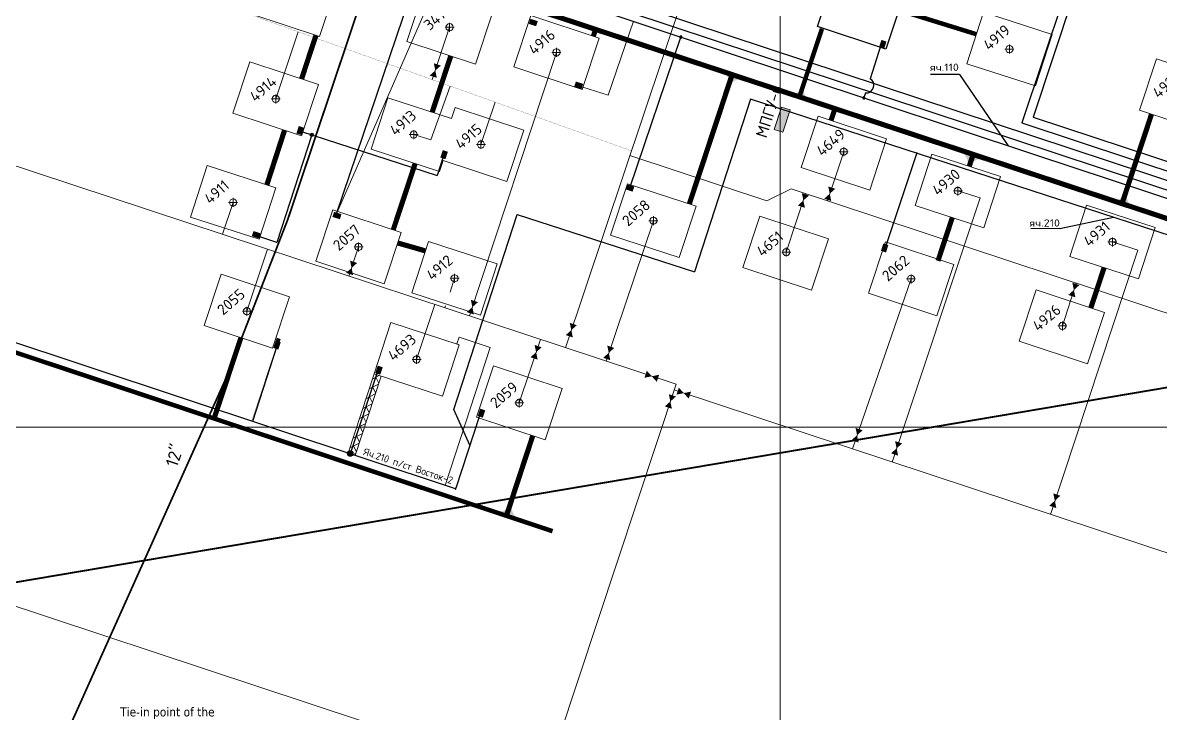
# Model space of a CAD drawing. Header units: millimetres. Extents: x 519 to 9564855, y -810 to 5021775.
# Drawn here: x 9540161 to 9541423, y 4995682 to 4996449 of the extents above; entities that cross this region are included whole.
import ezdxf

# ---------------------------------------------------------------- set-up
doc = ezdxf.new("R2010")
doc.units = ezdxf.units.MM
doc.header["$LTSCALE"] = 2
doc.header["$MEASUREMENT"] = 0
doc.header["$PDMODE"] = 2
doc.header["$PDSIZE"] = 5
doc.linetypes.add('DASHED2', pattern=[9.525, 6.35, -3.175])
doc.linetypes.add('Punctir', pattern=[0.32, 0.16, -0.16])
for name, color, linetype in [('Existing roads', 41, 'Continuous'), ('Future Roads', 44, 'Continuous'), ('GRID_PULKOVO', 7, 'Continuous'), ('Injection lines', 164, 'Continuous'), ('New disposal wells', 191, 'Continuous'), ('OilColl&Flowlines', 3, 'Continuous'), ('Stage 10 wells', 7, 'Continuous'), ('stage 7.frame', 7, 'Continuous'), ('Stage 9.Frame&Text', 7, 'Continuous'), ('Stage8 wlls text', 7, 'Continuous'), ('МГ-земельный участок', 7, 'Continuous'), ('Скважины  2018 года', 7, 'Continuous'), ('Скважины 2017г', 221, 'Continuous'), ('Скважины 2019г.', 241, 'Continuous'), ('Скважины на 2020 год', 140, 'Continuous')]:
    doc.layers.add(name, color=color, linetype=linetype)
for name, color, linetype, lineweight in [('Stage 11.Object 2.Frame&Text', 26, 'Continuous', 53), ('Электро', 1, 'Continuous', 30), ('Электроснаб', 1, 'Continuous', 18), ('Электроснабжене', 1, 'Continuous', 18)]:
    doc.layers.add(name, color=color, linetype=linetype, lineweight=lineweight)
doc.styles.add('Elect', font='isocpeur.ttf')
doc.styles.get("Standard").update_dxf_attribs({"font": 'isocpeur.ttf', "width": 0.5})
pattern_1 = [(27, (-1076719.8145, 3185858.64), (3.552066247, 10.9321358105), [24.384, -8.128]), (117, (-1076712.5724, 3185862.33), (3.552066247, 10.9321358105), [24.384, -8.128])]

# ---------------------------------------------------------------- blocks, each defined once
blk = doc.blocks.new('92051501$0$WELLPAD')
at = {"flags": 128}
blk.add_lwpolyline([(40, -30), (-40, -30), (-40, 30), (40, 30)], close=True, dxfattribs=at)

msp = doc.modelspace()

# ---------------------------------------------------------------- hatches: boundary and pattern name
at = {"linetype": 'ByBlock', "lineweight": 0, "ltscale": 80}
msp.add_hatch(color=1, dxfattribs=at).paths.add_polyline_path([(9541003.1542, 4996355.27756), (9540994.89132, 4996330.30525), (9541004.22994, 4996327.27095), (9541012.35815, 4996352.28702)])
at = {"layer": 'Existing roads', "lineweight": 0}
h = msp.add_hatch(color=256, dxfattribs=at)
h.paths.add_polyline_path([(9540794.26723, 4996436.57352), (9540792.67999, 4996437.17029, 0.1551187413), (9540788.14733, 4996446.7073), (9540796.70293, 4996443.95416)])
h.paths.add_polyline_path([(9540795.79293, 4996435.9999), (9540794.26723, 4996436.57352), (9540796.70293, 4996443.95416), (9540805.49887, 4996441.12368, 0.1615507837)])
h = msp.add_hatch(color=256, dxfattribs=at)
h.paths.add_polyline_path([(9540946.42578, 4996382.48402), (9540944.83854, 4996383.08078, 0.1551187413), (9540940.30589, 4996392.61779), (9540948.86149, 4996389.86465)])
h.paths.add_polyline_path([(9540947.95148, 4996381.91039), (9540946.42578, 4996382.48402), (9540948.86149, 4996389.86465), (9540957.65742, 4996387.03417, 0.1615507837)])
h = msp.add_hatch(color=256, dxfattribs=at)
h.paths.add_polyline_path([(9541026.05148, 4996373.72782), (9541027.63872, 4996373.13106, 0.1551187413), (9541032.17138, 4996363.59405), (9541023.61578, 4996366.34719)])
h.paths.add_polyline_path([(9541024.52578, 4996374.30145), (9541026.05148, 4996373.72782), (9541023.61578, 4996366.34719), (9541014.81985, 4996369.17767, 0.1615507837)])
at = {"layer": 'Future Roads', "linetype": 'ByBlock', "lineweight": 0, "ltscale": 25}
h = msp.add_hatch(color=256, dxfattribs=at)
h.paths.add_polyline_path([(9541211.3653, 4996292.99078), (9541209.77806, 4996293.58754, 0.1551187413), (9541205.24541, 4996303.12455), (9541213.801, 4996300.37141)])
h.paths.add_polyline_path([(9541212.891, 4996292.41715), (9541211.3653, 4996292.99078), (9541213.801, 4996300.37141), (9541222.59694, 4996297.54093, 0.1615507837)])
h = msp.add_hatch(color=256, dxfattribs=at)
h.paths.add_polyline_path([(9541384.44749, 4996256.30728), (9541386.03473, 4996255.71052, 0.1551187413), (9541390.56738, 4996246.17351), (9541382.01179, 4996248.92665)])
h.paths.add_polyline_path([(9541382.92179, 4996256.88091), (9541384.44749, 4996256.30728), (9541382.01179, 4996248.92665), (9541373.21585, 4996251.75713, 0.1615507837)])
h = msp.add_hatch(color=256, dxfattribs=at)
h.paths.add_polyline_path([(9540701.76462, 4995910.77782), (9540703.35186, 4995910.18106, 0.1551187413), (9540707.88451, 4995900.64405), (9540699.32891, 4995903.39719)])
h.paths.add_polyline_path([(9540700.23891, 4995911.35145), (9540701.76462, 4995910.77782), (9540699.32891, 4995903.39719), (9540690.53298, 4995906.22767, 0.1615507837)])
at = {"layer": 'Скважины 2017г', "linetype": 'ByBlock', "lineweight": 0, "ltscale": 40}
h = msp.add_hatch(color=1, dxfattribs=at)
h.dxf.hatch_style = 1
h.set_gradient(color1=(255, 0, 0), color2=(255, 0, 0), tint=1)
h.paths.add_polyline_path([(9540444.7742, 4996090.39858), (9540447.13325, 4996097.82563), (9540442.81937, 4996099.19585), (9540440.46032, 4996091.76879)])
at = {"layer": 'Электро', "ltscale": 7.5}
for points in [[(9540724.18594, 4996453.28594), (9540722.39018, 4996447.65382), (9540730.60103, 4996445.03585), (9540732.39679, 4996450.66797)], [(9541111.10029, 4996421.70353), (9541116.72266, 4996419.87748), (9541119.3848, 4996428.07412), (9541113.76242, 4996429.90017)], [(9540831.28845, 4996269.62664), (9540829.49269, 4996263.99452), (9540837.70354, 4996261.37655), (9540839.49931, 4996267.00867)], [(9540506.35657, 4996239.03147), (9540504.56081, 4996233.39935), (9540512.77166, 4996230.78137), (9540514.56743, 4996236.41349)], [(9540416.88519, 4996217.66732), (9540415.08942, 4996212.0352), (9540423.30028, 4996209.41723), (9540425.09604, 4996215.04935)]]:
    msp.add_hatch(color=256, dxfattribs=at).paths.add_polyline_path(points)
at = {"layer": 'Электро'}
for points in [[(9540464.58444, 4996326.1138), (9540470.19668, 4996324.25682), (9540472.90391, 4996332.43868), (9540467.29167, 4996334.29566)], [(9540624.30572, 4996299.33142), (9540629.91795, 4996297.47444), (9540632.62518, 4996305.65629), (9540627.01294, 4996307.51328)], [(9541113.19125, 4996195.73485), (9541118.80348, 4996193.87786), (9541121.51071, 4996202.05972), (9541115.89848, 4996203.9167)], [(9540552.06606, 4996060.10621), (9540557.67829, 4996058.24922), (9540560.38552, 4996066.43108), (9540554.77329, 4996068.28807)], [(9540665.82452, 4996012.33925), (9540671.43676, 4996010.48227), (9540674.14399, 4996018.66412), (9540668.53175, 4996020.52111)]]:
    msp.add_hatch(color=256, dxfattribs=at).paths.add_polyline_path(points)
h = msp.add_hatch(color=256, dxfattribs=at)
edge = h.paths.add_edge_path()
edge.add_arc((9540481.69641, 4996324.50528), 1.80448, 0, 360)
at = {"layer": 'Электро', "ltscale": 25}
msp.add_hatch(color=256, dxfattribs=at).paths.add_polyline_path([(9540438.8691, 4996087.89359), (9540444.48134, 4996086.0366), (9540447.18856, 4996094.21846), (9540441.57633, 4996096.07545)])
at = {"layer": 'Электро'}
h = msp.add_hatch(color=256, dxfattribs=at)
edge = h.paths.add_edge_path()
edge.add_arc((9540524.3113, 4995970.73776), 3.02707, 0, 360)
at = {"layer": 'Электроснаб', "lineweight": 0, "ltscale": 7.5}
for points in [[(9541111.10029, 4996421.70353), (9541116.72266, 4996419.87748), (9541119.3848, 4996428.07412), (9541113.76242, 4996429.90017)], [(9540774.62845, 4996383.64108), (9540772.83269, 4996378.00896), (9540781.04354, 4996375.39098), (9540782.8393, 4996381.02311)], [(9540831.28845, 4996269.62664), (9540829.49269, 4996263.99452), (9540837.70354, 4996261.37655), (9540839.49931, 4996267.00867)], [(9540506.35657, 4996239.03147), (9540504.56081, 4996233.39935), (9540512.77166, 4996230.78137), (9540514.56743, 4996236.41349)], [(9540416.88519, 4996217.66732), (9540415.08942, 4996212.0352), (9540423.30028, 4996209.41723), (9540425.09604, 4996215.04935)]]:
    msp.add_hatch(color=1, dxfattribs=at).paths.add_polyline_path(points)
at = {"layer": 'Электроснаб', "lineweight": 0}
for points in [[(9540464.58444, 4996326.1138), (9540470.19668, 4996324.25682), (9540472.90391, 4996332.43868), (9540467.29167, 4996334.29566)], [(9540624.30572, 4996299.33142), (9540629.91795, 4996297.47444), (9540632.62518, 4996305.65629), (9540627.01294, 4996307.51328)], [(9541113.19125, 4996195.73485), (9541118.80348, 4996193.87786), (9541121.51071, 4996202.05972), (9541115.89848, 4996203.9167)], [(9540552.06606, 4996060.10621), (9540557.67829, 4996058.24922), (9540560.38552, 4996066.43108), (9540554.77329, 4996068.28807)], [(9540665.82452, 4996012.33925), (9540671.43676, 4996010.48227), (9540674.14399, 4996018.66412), (9540668.53175, 4996020.52111)]]:
    msp.add_hatch(color=1, dxfattribs=at).paths.add_polyline_path(points)
h = msp.add_hatch(color=1, dxfattribs=at)
edge = h.paths.add_edge_path()
edge.add_arc((9540481.69641, 4996324.50528), 1.80448, 0, 360)
at = {"layer": 'Электроснаб', "lineweight": 0, "ltscale": 25}
msp.add_hatch(color=1, dxfattribs=at).paths.add_polyline_path([(9540438.8691, 4996087.89359), (9540444.48134, 4996086.0366), (9540447.18856, 4996094.21846), (9540441.57633, 4996096.07545)])
at = {"layer": 'Электроснаб', "lineweight": 0}
h = msp.add_hatch(dxfattribs=at)
h.set_pattern_fill('AR-HBONE', color=1, scale=0.08, angle=-18, style=0)
h.set_pattern_definition(pattern_1)
h.paths.add_polyline_path([(9540550.68924, 4996059.0231), (9540558.47637, 4996056.49291), (9540529.89105, 4995968.51634), (9540522.10392, 4995971.04653)])
h = msp.add_hatch(color=1, dxfattribs=at)
edge = h.paths.add_edge_path()
edge.add_arc((9540524.3113, 4995970.73776), 3.02707, 0, 360)
at = {"layer": 'Электроснабжене', "lineweight": 0, "ltscale": 7.5}
for points in [[(9541111.10029, 4996421.70353), (9541116.72266, 4996419.87748), (9541119.3848, 4996428.07412), (9541113.76242, 4996429.90017)], [(9540774.62845, 4996383.64108), (9540772.83269, 4996378.00896), (9540781.04354, 4996375.39098), (9540782.8393, 4996381.02311)], [(9540831.28845, 4996269.62664), (9540829.49269, 4996263.99452), (9540837.70354, 4996261.37655), (9540839.49931, 4996267.00867)], [(9540506.35657, 4996239.03147), (9540504.56081, 4996233.39935), (9540512.77166, 4996230.78137), (9540514.56743, 4996236.41349)], [(9540416.88519, 4996217.66732), (9540415.08942, 4996212.0352), (9540423.30028, 4996209.41723), (9540425.09604, 4996215.04935)]]:
    msp.add_hatch(color=1, dxfattribs=at).paths.add_polyline_path(points)
at = {"layer": 'Электроснабжене', "lineweight": 0}
for points in [[(9540464.58444, 4996326.1138), (9540470.19668, 4996324.25682), (9540472.90391, 4996332.43868), (9540467.29167, 4996334.29566)], [(9540624.30572, 4996299.33142), (9540629.91795, 4996297.47444), (9540632.62518, 4996305.65629), (9540627.01294, 4996307.51328)], [(9541113.19125, 4996195.73485), (9541118.80348, 4996193.87786), (9541121.51071, 4996202.05972), (9541115.89848, 4996203.9167)], [(9540552.06606, 4996060.10621), (9540557.67829, 4996058.24922), (9540560.38552, 4996066.43108), (9540554.77329, 4996068.28807)], [(9540665.82452, 4996012.33925), (9540671.43676, 4996010.48227), (9540674.14399, 4996018.66412), (9540668.53175, 4996020.52111)]]:
    msp.add_hatch(color=1, dxfattribs=at).paths.add_polyline_path(points)
h = msp.add_hatch(color=1, dxfattribs=at)
edge = h.paths.add_edge_path()
edge.add_arc((9540481.69641, 4996324.50528), 1.80448, 0, 360)
at = {"layer": 'Электроснабжене', "lineweight": 0, "ltscale": 25}
msp.add_hatch(color=1, dxfattribs=at).paths.add_polyline_path([(9540438.8691, 4996087.89359), (9540444.48134, 4996086.0366), (9540447.18856, 4996094.21846), (9540441.57633, 4996096.07545)])
at = {"layer": 'Электроснабжене', "lineweight": 0}
h = msp.add_hatch(dxfattribs=at)
h.set_pattern_fill('AR-HBONE', color=1, scale=0.08, angle=-18, style=0)
h.set_pattern_definition(pattern_1)
h.paths.add_polyline_path([(9540550.68924, 4996059.0231), (9540558.47637, 4996056.49291), (9540529.89105, 4995968.51634), (9540522.10392, 4995971.04653)])
h = msp.add_hatch(color=1, dxfattribs=at)
edge = h.paths.add_edge_path()
edge.add_arc((9540524.3113, 4995970.73776), 3.02707, 0, 360)

# ---------------------------------------------------------------- linework, layer by layer
at = {"color": 0, "linetype": 'ByBlock', "lineweight": 0, "ltscale": 80}
msp.add_lwpolyline([(9540994.89132, 4996330.30525), (9541003.01953, 4996355.32132), (9541012.35815, 4996352.28702), (9541004.22994, 4996327.27095)], close=True, dxfattribs=at)
at = {"layer": 'DEFPOINTS', "color": 1, "lineweight": 0, "ltscale": 80}
msp.add_point((9541146.7, 4996164.6), dxfattribs=at)
at = {"layer": 'DEFPOINTS', "color": 0, "lineweight": 0, "ltscale": 80}
msp.add_point((9540711.9, 4996026.9), dxfattribs=at)
at = {"layer": 'Existing roads', "lineweight": 0, "const_width": 5.7, "flags": 128}
for points in [[(9539236.46772, 4996958.23095), (9539449.06998, 4996887.80402), (9539656.82581, 4996818.98253), (9539807.89022, 4996768.94072), (9540053.71781, 4996687.50752), (9540302.17255, 4996605.23744), (9540547.4836, 4996524.01212), (9540969.95656, 4996384.12644), (9541372.67546, 4996250.78157)], [(9540470.2686, 4996386.52624), (9540486.27174, 4996434.89133)], [(9540796.53307, 4996441.44963), (9540794.08499, 4996434.05097)], [(9540635.91903, 4996412.18375), (9540615.23538, 4996349.67307)], [(9540948.09846, 4996391.36391), (9540900.70901, 4996248.14229)], [(9541062.1974, 4996353.58443), (9541057.87993, 4996340.54509)], [(9540596.38715, 4996292.70945), (9540572.03979, 4996219.12622)], [(9541372.67546, 4996250.78157), (9541782.60947, 4996115.04768)], [(9541360.93304, 4996177.06715), (9541346.11407, 4996132.28088)], [(9540402.96618, 4996099.18285), (9540373.13262, 4996009.57185)]]:
    msp.add_lwpolyline(points, dxfattribs=at)
at = {"layer": 'Existing roads', "lineweight": 0, "const_width": 5}
for points, elevation in [([(9541219.12561, 4996436.17234), (9541133.14195, 4996462.87246)], 0.0001), ([(9541047.75873, 4996442.27639), (9541022.73556, 4996366.65071)], 0.00005)]:
    msp.add_lwpolyline(points, dxfattribs=dict(at, elevation=elevation))
at = {"layer": 'Existing roads', "color": 8, "lineweight": 0, "const_width": 5.7, "flags": 128}
for points in [[(9540431.68574, 4996268.80037), (9540451.41317, 4996329.54084)], [(9540607.9094, 4996195.57786), (9540577.11376, 4996204.42521)]]:
    msp.add_lwpolyline(points, dxfattribs=at)
at = {"layer": 'Future Roads', "linetype": 'ByBlock', "lineweight": 0, "const_width": 5}
msp.add_lwpolyline([(9539070.26676, 4996439.62033), (9539276.89667, 4996371.24921), (9539486.09667, 4996302.04921), (9539634.69667, 4996252.84921), (9539882.69667, 4996172.84921), (9540748.83554, 4995884.49175)], dxfattribs=at)
at = {"layer": 'Future Roads', "linetype": 'ByBlock', "lineweight": 0, "ltscale": 25, "const_width": 5.7, "flags": 128}
for points in [[(9541380.76252, 4996248.10385), (9541413.63137, 4996347.7598)], [(9541211.29977, 4996289.61793), (9541215.58029, 4996302.79759)], [(9541176.57107, 4996184.60905), (9541192.43276, 4996232.66042)], [(9540697.61032, 4995901.54579), (9540726.98646, 4995990.8097)]]:
    msp.add_lwpolyline(points, dxfattribs=at)
at = {"layer": 'GRID_PULKOVO', "lineweight": 0}
for p, q in [((9541001.44641, 5010000), (9541001.44642, 4991999.03796)), ((9533000, 4996000), (9548000, 4996000))]:
    msp.add_line(p, q, dxfattribs=at)
at = {"layer": 'Injection lines', "lineweight": 0, "ltscale": 50, "const_width": 2}
msp.add_lwpolyline([(9540386.25003, 4996053.89446), (9540454.93659, 4996230.40391), (9540546.40763, 4996503.09311), (9540585.36074, 4996624.29599), (9540637.92708, 4996779.4583)], dxfattribs=at)
at = {"layer": 'Injection lines', "lineweight": 0, "const_width": 2}
msp.add_lwpolyline([(9540386.25003, 4996053.89446), (9540199.50991, 4995637.59485)], dxfattribs=at)
at = {"layer": 'OilColl&Flowlines', "linetype": 'ByBlock', "lineweight": 0}
for p, q in [((9539265.20709, 4996583.79483), (9540885.84466, 4996047.55522)), ((9540753.1, 4996416), (9540656.58796, 4996123.4121)), ((9540860.7, 4996229.2), (9540808.13969, 4996073.26639))]:
    msp.add_line(p, q, dxfattribs=at)
at = {"layer": 'OilColl&Flowlines', "linetype": 'ByBlock', "lineweight": 0, "ltscale": 50}
for p, q in [((9540613.8762, 4996318.97712), (9540635.07052, 4996378.47084)), ((9540594.7, 4996324.8), (9540613.8762, 4996318.97712))]:
    msp.add_line(p, q, dxfattribs=at)
at = {"layer": 'OilColl&Flowlines', "lineweight": 0}
for p, q in [((9540834.66212, 4996301.64593), (9540986.71354, 4996251.29014)), ((9541071.9, 4996305.8), (9541053.82707, 4996251.22804)), ((9540986.71354, 4996251.29014), (9541013.52816, 4996264.57408)), ((9541008.2, 4996194.3), (9541029.69946, 4996259.21853)), ((9541013.52816, 4996264.57408), (9541723.7787, 4996029.36729, -0.82474)), ((9540533.5, 4996200), (9540522.72597, 4996167.43844)), ((9541314.6, 4996112.4), (9541329.8369, 4996159.82019))]:
    msp.add_line(p, q, dxfattribs=at)
at = {"layer": 'OilColl&Flowlines', "color": 3, "linetype": 'ByBlock', "lineweight": 0, "ltscale": 25}
for p, q in [((9541198.6, 4996262.2), (9541223.26483, 4996254.39438)), ((9541223.26483, 4996254.39438), (9541125.69209, 4995961.22492)), ((9541398.28976, 4996196.30615), (9541301.2816, 4995903.12553)), ((9541370.23037, 4996205.5905), (9541398.28976, 4996196.30615)), ((9541146.7, 4996164.6), (9541081.64236, 4995975.80018)), ((9540751.28734, 4995603.19251), (9539255.69468, 4996098.05702)), ((9540711.9, 4996026.9), (9540735.28504, 4996097.37267)), ((9540885.84466, 4996047.55522), (9540736.29862, 4995595.5932)), ((9540883.76625, 4996041.2738), (9541575.64739, 4995812.34286, -22.6826))]:
    msp.add_line(p, q, dxfattribs=at)
at = {"layer": 'OilColl&Flowlines', "color": 3, "linetype": 'ByBlock', "lineweight": 0, "ltscale": 80, "const_width": 0.2}
msp.add_lwpolyline([(9539169.9496, 4996902.22643), (9540836.37638, 4996306.7567)], dxfattribs=at)
at = {"layer": 'OilColl&Flowlines', "color": 3, "linetype": 'ByBlock', "lineweight": 0, "ltscale": 80}
msp.add_lwpolyline([(9540763.06395, 4996088.18775), (9541023.73109, 4996865.32397), (9541143.00657, 4996824.75676)], dxfattribs=at)
at = {"layer": 'OilColl&Flowlines', "linetype": 'ByBlock', "lineweight": 0}
for points in [[(9540624.89509, 4996401.36969), (9540618.71507, 4996395.86513), (9540617.03798, 4996403.96947)], [(9540620.39215, 4996387.76079), (9540612.53504, 4996390.36056), (9540618.71507, 4996395.86513)], [(9541033.3647, 4996257.11924), (9541027.18468, 4996251.61467), (9541025.50759, 4996259.71901)], [(9541062.60333, 4996264.61369), (9541056.4233, 4996259.10913), (9541054.74622, 4996267.21347)], [(9541028.86176, 4996243.51033), (9541021.00465, 4996246.1101), (9541027.18468, 4996251.61467)], [(9541058.10039, 4996251.00479), (9541050.24328, 4996253.60456), (9541056.4233, 4996259.10913)], [(9541333.50214, 4996157.7209), (9541327.32212, 4996152.21634), (9541325.64504, 4996160.32068)], [(9541328.9992, 4996144.112), (9541321.14209, 4996146.71177), (9541327.32212, 4996152.21634)], [(9540661.51187, 4996125.1204), (9540653.65477, 4996127.72017), (9540659.83479, 4996133.22474)], [(9540666.01481, 4996138.72931), (9540659.83479, 4996133.22474), (9540658.15771, 4996141.32908)], [(9540775.77629, 4996113.16734), (9540769.59627, 4996107.66277), (9540767.91919, 4996115.76711)], [(9540771.27335, 4996099.55843), (9540763.41624, 4996102.15821), (9540769.59627, 4996107.66277)], [(9540812.86275, 4996074.3672), (9540805.00565, 4996076.96698), (9540811.18567, 4996082.47154)], [(9540817.36569, 4996087.97611), (9540811.18567, 4996082.47154), (9540809.50859, 4996090.57588)], [(9540853.42557, 4996062.64077), (9540858.93014, 4996056.46075), (9540850.8258, 4996054.78366)], [(9540867.03448, 4996058.13783), (9540864.43471, 4996050.28072), (9540858.93014, 4996056.46075)], [(9540885.71374, 4996033.98669), (9540879.53372, 4996028.48212), (9540877.85664, 4996036.58646)], [(9540888.92873, 4996043.92429, -0.34971), (9540894.43329, 4996037.74426, -0.34971), (9540886.32895, 4996036.06718, -0.34971)], [(9540902.53763, 4996039.42135, -0.34971), (9540899.93786, 4996031.56424, -0.34971), (9540894.43329, 4996037.74426, -0.34971)], [(9540881.2108, 4996020.37778), (9540873.3537, 4996022.97755), (9540879.53372, 4996028.48212)]]:
    msp.add_solid(points, dxfattribs=at)
at = {"layer": 'OilColl&Flowlines', "lineweight": 0}
for points in [[(9540531.97995, 4996182.23322), (9540525.79993, 4996176.72865), (9540524.12285, 4996184.83299)], [(9540527.47701, 4996168.62431), (9540519.61991, 4996171.22409), (9540525.79993, 4996176.72865)]]:
    msp.add_solid(points, dxfattribs=at)
at = {"layer": 'OilColl&Flowlines', "color": 3, "lineweight": 0}
for points in [[(9540732.24318, 4996075.0066), (9540724.38607, 4996077.60638), (9540730.56609, 4996083.11094)], [(9540736.74612, 4996088.61551), (9540730.56609, 4996083.11094), (9540728.88901, 4996091.21528)], [(9541092.94623, 4995996.53107), (9541086.7662, 4995991.0265), (9541085.08912, 4995999.13084)], [(9541088.44328, 4995982.92216), (9541080.58618, 4995985.52194), (9541086.7662, 4995991.0265)], [(9541136.81145, 4995981.93183), (9541130.63143, 4995976.42727), (9541128.95435, 4995984.53161)], [(9541132.30851, 4995968.32293), (9541124.45141, 4995970.9227), (9541130.63143, 4995976.42727)], [(9541312.3748, 4995923.8411), (9541306.19478, 4995918.33654), (9541304.51769, 4995926.44088)], [(9541307.87186, 4995910.23219), (9541300.01475, 4995912.83197), (9541306.19478, 4995918.33654)]]:
    msp.add_solid(points, dxfattribs=at)
at = {"layer": 'Stage 10 wells', "color": 0, "linetype": 'ByBlock', "lineweight": 0}
for points in [[(9541400.28202, 4996351.97759), (9541476.26255, 4996326.83701), (9541495.11798, 4996383.82241), (9541419.13745, 4996408.96299)], [(9541099.28202, 4996148.67759), (9541175.26255, 4996123.53701), (9541194.11798, 4996180.52241), (9541118.13745, 4996205.66299)], [(9540664.48202, 4996010.97759), (9540740.46255, 4995985.83701), (9540759.31798, 4996042.82241), (9540683.33745, 4996067.96299)]]:
    msp.add_lwpolyline(points, close=True, dxfattribs=at)
for centre in [(9541146.7, 4996164.6), (9540711.9, 4996026.9)]:
    msp.add_circle(centre, 4, dxfattribs=at)
for p in [(9541146.7, 4996164.6), (9540711.9, 4996026.9)]:
    msp.add_point(p, dxfattribs=at)
at = {"layer": 'stage 7.frame', "color": 0, "linetype": 'ByBlock', "lineweight": 0}
msp.add_lwpolyline([(9540414.08202, 4996458.7776), (9540490.06255, 4996433.63702), (9540508.91798, 4996490.62241), (9540432.93745, 4996515.76299)], close=True, dxfattribs=at)
at = {"layer": 'Stage8 wlls text', "color": 0, "linetype": 'ByBlock', "lineweight": 0}
for points in [[(9540705.68202, 4996400.0776), (9540781.66254, 4996374.93702), (9540800.51798, 4996431.92241), (9540724.53745, 4996457.06299)], [(9540813.28202, 4996213.2776), (9540889.26254, 4996188.13702), (9540908.11798, 4996245.12241), (9540832.13745, 4996270.26299)], [(9540486.08202, 4996184.0776), (9540562.06254, 4996158.93702), (9540580.91798, 4996215.92241), (9540504.93745, 4996241.06299)]]:
    msp.add_lwpolyline(points, close=True, dxfattribs=at)
for centre in [(9540753.1, 4996416), (9540860.7, 4996229.2), (9540533.5, 4996200)]:
    msp.add_circle(centre, 4, dxfattribs=at)
at = {"layer": 'Stage8 wlls text', "color": 0, "linetype": 'ByBlock', "lineweight": 0, "ltscale": 80}
for p in [(9540753.1, 4996416), (9540860.7, 4996229.2), (9540533.5, 4996200)]:
    msp.add_point(p, dxfattribs=at)
at = {"layer": 'МГ-земельный участок', "color": 0, "linetype": 'DASHED2', "lineweight": 25, "ltscale": 5, "const_width": 2}
msp.add_lwpolyline([(9522167.80801, 4999999.48247), (9521654, 5002362), (9522840, 5002532), (9525642, 5002155), (9528521, 5002235), (9531281, 5003464), (9533105, 5001043), (9546614, 4998215), (9544978, 4995525), (9543652, 4996420), (9539605, 4995735), (9529554.6705, 4998798.09585), (9529554.71722, 4998845.23995), (9529525.402, 4998845.269), (9529525.36994, 4998882.97318), (9529309.91997, 4998882.84552), (9526935, 5000017), (9526935, 4999132), (9522906, 5001105), (9522683.367, 5000265.06642), (9522496, 5000315)], close=True, dxfattribs=at)
at = {"layer": 'Скважины  2018 года', "color": 0, "linetype": 'ByBlock', "lineweight": 0}
for points in [[(9540346.98924, 4996233.2231), (9540423.07683, 4996208.5112), (9540441.61076, 4996265.5769), (9540365.52317, 4996290.2888)], [(9540550.68924, 4996059.0231), (9540626.77683, 4996034.3112), (9540645.31076, 4996091.3769), (9540569.22317, 4996116.0888)]]:
    msp.add_lwpolyline(points, close=True, dxfattribs=at)
for centre in [(9540394.3, 4996249.4), (9540598, 4996075.2)]:
    msp.add_circle(centre, 4, dxfattribs=at)
msp.add_point((9540598, 4996075.2), dxfattribs=at)
at = {"layer": 'Скважины 2017г', "color": 3, "linetype": 'ByBlock', "lineweight": 0, "ltscale": 40}
for points in [[(9540441.6, 4996364.4), (9540466.3843, 4996438.96718)], [(9540669.4, 4996313.8), (9540684.9801, 4996360.85562)], [(9540409.6, 4996128.6), (9540432.42537, 4996197.58345)]]:
    msp.add_lwpolyline(points, dxfattribs=at)
at = {"layer": 'Скважины 2017г', "color": 0, "linetype": 'ByBlock', "lineweight": 0}
for points in [[(9540394.18202, 4996348.47759), (9540413.03745, 4996405.46299), (9540489.01798, 4996380.32241), (9540470.16255, 4996323.33701), (9540394.18202, 4996348.47759)], [(9540636.8025, 4996342.66845), (9540640.83745, 4996354.86299), (9540716.81798, 4996329.72241), (9540697.96255, 4996272.73701), (9540627.42766, 4996296.07573)]]:
    msp.add_lwpolyline(points, dxfattribs=at)
at = {"layer": 'Скважины 2017г', "color": 0, "linetype": 'ByBlock', "lineweight": 0, "ltscale": 5}
msp.add_lwpolyline([(9540362.18202, 4996112.67759), (9540381.03745, 4996169.66299), (9540457.01798, 4996144.52241), (9540438.16255, 4996087.53701), (9540362.18202, 4996112.67759)], dxfattribs=at)
at = {"layer": 'Скважины 2017г', "color": 1, "linetype": 'ByBlock', "lineweight": 0, "ltscale": 2, "const_width": 0.2}
msp.add_lwpolyline([(9540443.85563, 4996094.41502), (9540415.0419, 4996007.32437)], dxfattribs=at)
at = {"layer": 'Скважины 2017г', "color": 0, "linetype": 'ByBlock', "lineweight": 0}
for centre in [(9540441.6, 4996364.4), (9540669.4, 4996313.8)]:
    msp.add_circle(centre, 4, dxfattribs=at)
at = {"layer": 'Скважины 2017г', "color": 0, "linetype": 'ByBlock', "lineweight": 0, "ltscale": 5}
msp.add_circle((9540409.6, 4996128.6), 4, dxfattribs=at)
at = {"layer": 'Скважины 2017г', "color": 0, "linetype": 'ByBlock', "lineweight": 0}
for p in [(9540441.6, 4996364.4), (9540669.4, 4996313.8)]:
    msp.add_point(p, dxfattribs=at)
at = {"layer": 'Скважины 2017г', "color": 0, "linetype": 'ByBlock', "lineweight": 0, "ltscale": 5}
msp.add_point((9540409.6, 4996128.6), dxfattribs=at)
at = {"layer": 'Скважины 2019г.', "color": 3, "linetype": 'ByBlock', "lineweight": 0, "ltscale": 50}
for p, q in [((9540394.3, 4996249.4), (9540382.60889, 4996214.06682)), ((9540598, 4996075.2), (9540618.15974, 4996136.12731))]:
    msp.add_line(p, q, dxfattribs=at)
at = {"layer": 'Скважины 2019г.', "color": 5, "linetype": 'Punctir', "lineweight": 0, "ltscale": 50}
msp.add_line((9540640.1, 4996165.2), (9540629.26458, 4996132.45292), dxfattribs=at)
at = {"layer": 'Скважины 2019г.', "color": 1, "linetype": 'ByBlock', "lineweight": 0, "ltscale": 50}
for p, q in [((9540642.45748, 4996092.30359), (9540644.99721, 4996099.87178)), ((9540644.99721, 4996099.87178), (9540679.58033, 4996088.26637)), ((9540679.58033, 4996088.26637), (9540630.16317, 4995936.15201))]:
    msp.add_line(p, q, dxfattribs=at)
at = {"layer": 'Скважины 2019г.', "color": 0, "linetype": 'ByBlock', "lineweight": 0, "ltscale": 50}
msp.add_line((9540645.31076, 4996091.3769), (9540642.45748, 4996092.30359), dxfattribs=at)
at = {"layer": 'Скважины 2019г.', "color": 0, "linetype": 'ByBlock', "lineweight": 0}
for points in [[(9541208.48924, 4996403.4231), (9541284.57683, 4996378.7112), (9541303.11076, 4996435.7769), (9541227.02317, 4996460.4888)], [(9541024.7526, 4996288.28201), (9541100.73312, 4996263.14143), (9541119.58856, 4996320.12683), (9541043.60803, 4996345.2674)], [(9541151.28924, 4996246.0231), (9541227.37683, 4996221.3112), (9541245.91076, 4996278.3769), (9541169.82317, 4996303.0888)], [(9540960.1526, 4996177.28201), (9541036.13312, 4996152.14143), (9541054.98856, 4996209.12683), (9540979.00803, 4996234.2674)], [(9541322.88924, 4996189.4231), (9541398.97683, 4996164.7112), (9541417.51076, 4996221.7769), (9541341.42317, 4996246.4888)], [(9540592.78924, 4996149.0231), (9540668.87683, 4996124.3112), (9540687.41076, 4996181.3769), (9540611.32317, 4996206.0888)], [(9541266.5526, 4996095.38201), (9541342.53312, 4996070.24143), (9541361.38856, 4996127.22683), (9541285.40803, 4996152.3674)]]:
    msp.add_lwpolyline(points, close=True, dxfattribs=at)
msp.add_lwpolyline([(9540636.8025, 4996342.66845), (9540565.92317, 4996365.6888), (9540547.38924, 4996308.6231), (9540623.47683, 4996283.9112), (9540627.42766, 4996296.07573)], dxfattribs=at)
for centre in [(9541255.8, 4996419.6), (9540594.7, 4996324.8), (9541071.9, 4996305.8), (9541198.6, 4996262.2), (9541370.2, 4996205.6), (9541008.2, 4996194.3), (9540640.1, 4996165.2), (9541314.6, 4996112.4)]:
    msp.add_circle(centre, 4, dxfattribs=at)
for p in [(9541255.8, 4996419.6), (9540594.7, 4996324.8), (9540594.7, 4996324.8), (9541198.6, 4996262.2), (9540394.3, 4996249.4), (9541370.2, 4996205.6), (9540640.1, 4996165.2), (9540640.1, 4996165.2)]:
    msp.add_point(p, dxfattribs=at)
at = {"layer": 'Скважины на 2020 год', "color": 0, "linetype": 'ByBlock', "lineweight": 0}
msp.add_lwpolyline([(9540587.18202, 4996427.97759), (9540663.16255, 4996402.83701), (9540682.01798, 4996459.82241), (9540606.03745, 4996484.96299)], close=True, dxfattribs=at)
at = {"layer": 'Скважины на 2020 год', "color": 3, "linetype": 'ByBlock', "lineweight": 0}
msp.add_lwpolyline([(9540615.36401, 4996385.73177), (9540634.6, 4996443.9)], dxfattribs=at)
at = {"layer": 'Скважины на 2020 год', "color": 0, "lineweight": 0}
msp.add_lwpolyline([(9541024.7526, 4996288.28201), (9541100.73312, 4996263.14143), (9541119.58856, 4996320.12683), (9541043.60803, 4996345.2674)], close=True, dxfattribs=at)
at = {"layer": 'Скважины на 2020 год', "color": 0, "linetype": 'ByBlock', "lineweight": 0}
msp.add_circle((9540634.6, 4996443.9), 4, dxfattribs=at)
for p in [(9540634.6, 4996443.9), (9541071.9, 4996305.8), (9541008.2, 4996194.3), (9541314.6, 4996112.4)]:
    msp.add_point(p, dxfattribs=at)
at = {"layer": 'Электро'}
for p, q in [((9541423.08204, 4996769.64496, 47.35499), (9541282.28363, 4996344.12494, 1569.31325)), ((9541423.08204, 4996769.64496, 47.35499), (9541282.28363, 4996344.12494, 1569.31325)), ((9541411.38406, 4996762.98086, 47.36082), (9541269.64688, 4996337.77329, 1594.42104)), ((9541411.38406, 4996762.98086, 47.36082), (9541269.64688, 4996337.77329, 1594.42104)), ((9540324.17961, 4996621.47889, 0), (9541284.86045, 4996302.2458)), ((9540509.09876, 4996236.91259, 0), (9540607.28833, 4996527.38648)), ((9540693.21557, 4996517.98729, 3087.69415), (9541843.02466, 4996137.50272, 47.36082)), ((9540680.63147, 4996511.61809, 3087.69415), (9541849.42842, 4996124.85078, 47.36082)), ((9540834.54401, 4996265.58379), (9540891.15082, 4996433.04355, 0)), ((9541113.25612, 4996424.09091, 0.00005), (9541101.14754, 4996386.77187, -0.00003)), ((9541200.48294, 4996391.51777, -2984.44687), (9541168.39341, 4996391.31423, -2984.44687)), ((9541200.48294, 4996391.51777, -2984.44687), (9541254.27272, 4996312.41007)), ((9540968.42297, 4996363.92113, 47.36082), (9540906.16093, 4996172.29829, 47.36082)), ((9541854.58203, 4996075.9906, 47.36082), (9540968.42297, 4996363.92113, 47.36082)), ((9541096.0569, 4996371.08236, -0.00003), (9541094.25856, 4996365.5398, 0)), ((9541269.6464, 4996337.77183, 1594.42635), (9541836.62103, 4996150.15504, 72.59974)), ((9541269.6464, 4996337.77183, 1594.42635), (9541836.62103, 4996150.15504, 72.59974)), ((9541282.28363, 4996344.12494, 1569.31325), (9541830.21739, 4996162.80736, 97.83867)), ((9541282.28363, 4996344.12494, 1569.31325), (9541830.21739, 4996162.80736, 97.83867)), ((9540481.67581, 4996324.44189), (9540442.85429, 4996204.96152)), ((9540469.24557, 4996328.48072), (9540620.79413, 4996279.23961)), ((9540627.56362, 4996300.07396), (9540620.79413, 4996279.23961)), ((9541284.86045, 4996302.2458), (9541856.1672, 4996113.21075, 0)), ((9541311.62111, 4996220.34059, -3031.67638), (9541371.43339, 4996232.97511, 47.36082)), ((9540442.92292, 4996204.93923), (9540423.99077, 4996211.09025)), ((9541311.62111, 4996220.34059, -3031.67638), (9541279.53158, 4996220.13705, -3031.67638)), ((9539982.22988, 4996150.51919), (9540640.6268, 4995931.71581, 40.17728)), ((9540667.83794, 4996012.47718), (9540641.35109, 4995932.42792))]:
    msp.add_line(p, q, dxfattribs=at)
at = {"layer": 'Электро', "ltscale": 25}
for p, q in [((9541118.54362, 4996200.66099), (9541153.13898, 4996303.90326, 47.36082)), ((9540639.10895, 4996019.66036), (9540709.46931, 4996236.20728)), ((9540709.46931, 4996236.20728), (9540906.16093, 4996172.29829, 47.36082)), ((9540442.96246, 4996089.96295), (9540415.81948, 4996006.42545)), ((9540553.70905, 4996059.58441), (9540524.20186, 4995970.40701)), ((9540657.1131, 4995980.06429), (9540639.10895, 4996019.66036))]:
    msp.add_line(p, q, dxfattribs=at)
at = {"layer": 'Электро'}
for centre, radius in [((9540481.69641, 4996324.50528), 1.80448), ((9540524.3113, 4995970.73776, 17.19718), 3.02707)]:
    msp.add_circle(centre, radius, dxfattribs=at)
for centre, radius, start, end in [((9540891.15082, 4996433.04355, 0), 1.25, 161.99999995, 341.99999995), ((9540891.15082, 4996433.04355, 0), 1.25, 341.99999995, 161.99999995), ((9540891.15082, 4996433.04355, 0), 0.75, 162, 342), ((9540891.15082, 4996433.04355, 0), 0.75, 342, 162), ((9541096.93783, 4996379.46714, -0.00003), 8.43094, 264.00237501, 60.04516164), ((9541094.25856, 4996365.5398, 0), 1.25, 162.00000005, 342.00000005), ((9541094.25856, 4996365.5398, 0), 1.25, 342.00000005, 162.00000005), ((9541094.25856, 4996365.5398, 0), 0.75, 162.00000005, 342.00000005), ((9541094.25856, 4996365.5398, 0), 0.75, 342.00000005, 162.00000005), ((9541153.13898, 4996303.90326, 47.36082), 0.5, 162, 342), ((9541153.13898, 4996303.90326, 47.36082), 0.5, 342, 162), ((9540641.10128, 4995931.55812, 40.17728), 0.5, 162.00000005, 342.00000005), ((9540641.10128, 4995931.55812, 40.17728), 0.5, 342.00000005, 162.00000005)]:
    msp.add_arc(centre, radius, start, end, dxfattribs=at)
at = {"layer": 'Электроснаб', "color": 1, "linetype": 'ByBlock', "lineweight": 0}
for p, q in [((9541423.08204, 4996769.64496, 47.35499), (9541282.28363, 4996344.12494, 1569.31325)), ((9541423.08204, 4996769.64496, 47.35499), (9541282.28363, 4996344.12494, 1569.31325)), ((9541411.38406, 4996762.98086, 47.36082), (9541269.64688, 4996337.77329, 1594.42104)), ((9541411.38406, 4996762.98086, 47.36082), (9541269.64688, 4996337.77329, 1594.42104)), ((9540324.17961, 4996621.47889, 0), (9541284.86045, 4996302.2458)), ((9540693.21557, 4996517.98729, 3087.69415), (9541843.02466, 4996137.50272, 47.36082)), ((9540680.63147, 4996511.61809, 3087.69415), (9541849.42842, 4996124.85078, 47.36082)), ((9540834.54401, 4996265.58379), (9540891.15082, 4996433.04355, 0)), ((9541113.25612, 4996424.09091, 0.00005), (9541101.14754, 4996386.77187, -0.00003)), ((9540968.42297, 4996363.92113, 47.36082), (9540906.16093, 4996172.29829, 47.36082)), ((9541854.58203, 4996075.9906, 47.36082), (9540968.42297, 4996363.92113, 47.36082)), ((9541096.0569, 4996371.08236, -0.00003), (9541094.25856, 4996365.5398, 0)), ((9541269.6464, 4996337.77183, 1594.42635), (9541836.62103, 4996150.15504, 72.59974)), ((9541269.6464, 4996337.77183, 1594.42635), (9541836.62103, 4996150.15504, 72.59974)), ((9541282.28363, 4996344.12494, 1569.31325), (9541830.21739, 4996162.80736, 97.83867)), ((9541282.28363, 4996344.12494, 1569.31325), (9541830.21739, 4996162.80736, 97.83867)), ((9541284.86045, 4996302.2458), (9541856.1672, 4996113.21075, 0)), ((9539982.22988, 4996150.51919), (9540640.6268, 4995931.71581, 40.17728)), ((9540667.83794, 4996012.47718), (9540641.35109, 4995932.42792))]:
    msp.add_line(p, q, dxfattribs=at)
at = {"layer": 'Электроснаб', "color": 1, "lineweight": 0}
for p, q in [((9541200.48294, 4996391.51777, -2984.44687), (9541254.27272, 4996312.41007)), ((9540481.67581, 4996324.44189), (9540442.85429, 4996204.96152)), ((9540469.24557, 4996328.48072), (9540620.79413, 4996279.23961)), ((9540627.56362, 4996300.07396), (9540620.79413, 4996279.23961)), ((9541311.62111, 4996220.34059, -3031.67638), (9541371.43339, 4996232.97511, 47.36082)), ((9540442.92292, 4996204.93923), (9540423.99077, 4996211.09025))]:
    msp.add_line(p, q, dxfattribs=at)
at = {"layer": 'Электроснаб', "color": 1, "lineweight": 0, "ltscale": 25}
for p, q in [((9541118.54362, 4996200.66099), (9541153.13898, 4996303.90326, 47.36082)), ((9540639.10895, 4996019.66036), (9540709.46931, 4996236.20728)), ((9540709.46931, 4996236.20728), (9540906.16093, 4996172.29829, 47.36082)), ((9540442.96246, 4996089.96295), (9540415.81948, 4996006.42545)), ((9540553.70905, 4996059.58441), (9540524.20186, 4995970.40701)), ((9540657.1131, 4995980.06429), (9540639.10895, 4996019.66036))]:
    msp.add_line(p, q, dxfattribs=at)
at = {"layer": 'Электроснаб', "color": 1, "lineweight": 0}
msp.add_lwpolyline([(9540550.68924, 4996059.0231), (9540558.47637, 4996056.49291), (9540529.89105, 4995968.51634), (9540522.10392, 4995971.04653)], close=True, dxfattribs=at)
for centre, radius in [((9540481.69641, 4996324.50528), 1.80448), ((9540524.3113, 4995970.73776, 17.19718), 3.02707)]:
    msp.add_circle(centre, radius, dxfattribs=at)
for centre, radius, start, end in [((9540891.15082, 4996433.04355, 0), 1.25, 161.99999995, 341.99999995), ((9540891.15082, 4996433.04355, 0), 1.25, 341.99999995, 161.99999995), ((9540891.15082, 4996433.04355, 0), 0.75, 162, 342), ((9540891.15082, 4996433.04355, 0), 0.75, 342, 162), ((9541094.25856, 4996365.5398, 0), 1.25, 162.00000005, 342.00000005), ((9541094.25856, 4996365.5398, 0), 1.25, 342.00000005, 162.00000005), ((9541094.25856, 4996365.5398, 0), 0.75, 162.00000005, 342.00000005), ((9541094.25856, 4996365.5398, 0), 0.75, 342.00000005, 162.00000005), ((9541153.13898, 4996303.90326, 47.36082), 0.5, 162, 342), ((9541153.13898, 4996303.90326, 47.36082), 0.5, 342, 162), ((9540641.10128, 4995931.55812, 40.17728), 0.5, 162.00000005, 342.00000005), ((9540641.10128, 4995931.55812, 40.17728), 0.5, 342.00000005, 162.00000005)]:
    msp.add_arc(centre, radius, start, end, dxfattribs=at)
at = {"layer": 'Электроснаб', "color": 1, "linetype": 'ByBlock', "lineweight": 0}
msp.add_arc((9541096.93783, 4996379.46714, -0.00003), 8.43094, 264.00237501, 60.04516164, dxfattribs=at)
at = {"layer": 'Электроснабжене', "color": 1, "linetype": 'ByBlock', "lineweight": 0}
for p, q in [((9541423.08204, 4996769.64496, 47.35499), (9541282.28363, 4996344.12494, 1569.31325)), ((9541423.08204, 4996769.64496, 47.35499), (9541282.28363, 4996344.12494, 1569.31325)), ((9541411.38406, 4996762.98086, 47.36082), (9541269.64688, 4996337.77329, 1594.42104)), ((9541411.38406, 4996762.98086, 47.36082), (9541269.64688, 4996337.77329, 1594.42104)), ((9540324.17961, 4996621.47889, 0), (9541284.86045, 4996302.2458)), ((9540693.21557, 4996517.98729, 3087.69415), (9541843.02466, 4996137.50272, 47.36082)), ((9540680.63147, 4996511.61809, 3087.69415), (9541849.42842, 4996124.85078, 47.36082)), ((9540838.5326, 4996450.56001), (9540810.69058, 4996368.70364)), ((9540834.54401, 4996265.58379), (9540891.15082, 4996433.04355, 0)), ((9541113.25612, 4996424.09091, 0.00005), (9541101.14754, 4996386.77187, -0.00003)), ((9540810.69058, 4996368.70364), (9540782.5144, 4996377.51151)), ((9540968.42297, 4996363.92113, 47.36082), (9540906.16093, 4996172.29829, 47.36082)), ((9541854.58203, 4996075.9906, 47.36082), (9540968.42297, 4996363.92113, 47.36082)), ((9541096.0569, 4996371.08236, -0.00003), (9541094.25856, 4996365.5398, 0)), ((9541269.6464, 4996337.77183, 1594.42635), (9541836.62103, 4996150.15504, 72.59974)), ((9541269.6464, 4996337.77183, 1594.42635), (9541836.62103, 4996150.15504, 72.59974)), ((9541282.28363, 4996344.12494, 1569.31325), (9541830.21739, 4996162.80736, 97.83867)), ((9541282.28363, 4996344.12494, 1569.31325), (9541830.21739, 4996162.80736, 97.83867)), ((9541284.86045, 4996302.2458), (9541856.1672, 4996113.21075, 0)), ((9539982.22988, 4996150.51919), (9540640.6268, 4995931.71581, 40.17728)), ((9540667.83794, 4996012.47718), (9540641.35109, 4995932.42792))]:
    msp.add_line(p, q, dxfattribs=at)
at = {"layer": 'Электроснабжене', "color": 1, "lineweight": 0}
for p, q in [((9540509.09876, 4996236.91259, 0), (9540632.35897, 4996519.07126)), ((9541200.48294, 4996391.51777, -2984.44687), (9541254.27272, 4996312.41007)), ((9540481.67581, 4996324.44189), (9540442.85429, 4996204.96152)), ((9540469.24557, 4996328.48072), (9540620.79413, 4996279.23961)), ((9540627.56362, 4996300.07396), (9540620.79413, 4996279.23961)), ((9541311.62111, 4996220.34059, -3031.67638), (9541371.43339, 4996232.97511, 47.36082)), ((9540442.92292, 4996204.93923), (9540423.99077, 4996211.09025))]:
    msp.add_line(p, q, dxfattribs=at)
at = {"layer": 'Электроснабжене', "color": 1, "lineweight": 0, "ltscale": 25}
for p, q in [((9541118.54362, 4996200.66099), (9541153.13898, 4996303.90326, 47.36082)), ((9540639.10895, 4996019.66036), (9540709.46931, 4996236.20728)), ((9540709.46931, 4996236.20728), (9540906.16093, 4996172.29829, 47.36082)), ((9540442.96246, 4996089.96295), (9540415.81948, 4996006.42545)), ((9540553.70905, 4996059.58441), (9540524.20186, 4995970.40701)), ((9540657.1131, 4995980.06429), (9540639.10895, 4996019.66036))]:
    msp.add_line(p, q, dxfattribs=at)
at = {"layer": 'Электроснабжене', "color": 1, "lineweight": 0}
msp.add_lwpolyline([(9540550.68924, 4996059.0231), (9540558.47637, 4996056.49291), (9540529.89105, 4995968.51634), (9540522.10392, 4995971.04653)], close=True, dxfattribs=at)
for centre, radius in [((9540481.69641, 4996324.50528), 1.80448), ((9540524.3113, 4995970.73776, 17.19718), 3.02707)]:
    msp.add_circle(centre, radius, dxfattribs=at)
for centre, radius, start, end in [((9540891.15082, 4996433.04355, 0), 1.25, 161.99999995, 341.99999995), ((9540891.15082, 4996433.04355, 0), 1.25, 341.99999995, 161.99999995), ((9540891.15082, 4996433.04355, 0), 0.75, 162, 342), ((9540891.15082, 4996433.04355, 0), 0.75, 342, 162), ((9541094.25856, 4996365.5398, 0), 1.25, 162.00000005, 342.00000005), ((9541094.25856, 4996365.5398, 0), 1.25, 342.00000005, 162.00000005), ((9541094.25856, 4996365.5398, 0), 0.75, 162.00000005, 342.00000005), ((9541094.25856, 4996365.5398, 0), 0.75, 342.00000005, 162.00000005), ((9541153.13898, 4996303.90326, 47.36082), 0.5, 162, 342), ((9541153.13898, 4996303.90326, 47.36082), 0.5, 342, 162), ((9540641.10128, 4995931.55812, 40.17728), 0.5, 162.00000005, 342.00000005), ((9540641.10128, 4995931.55812, 40.17728), 0.5, 342.00000005, 162.00000005)]:
    msp.add_arc(centre, radius, start, end, dxfattribs=at)
at = {"layer": 'Электроснабжене', "color": 1, "linetype": 'ByBlock', "lineweight": 0}
msp.add_arc((9541096.93783, 4996379.46714, -0.00003), 8.43094, 264.00237501, 60.04516164, dxfattribs=at)

# ---------------------------------------------------------------- block references
at = {"layer": 'Stage 9.Frame&Text', "color": 0, "linetype": 'ByBlock', "lineweight": 0, "xscale": 1.000397499139614, "yscale": 1.000397499139614, "zscale": 1.000397499139614, "rotation": 341.6915560444714}
msp.add_blockref('92051501$0$WELLPAD', (9541090.21016, 4996460.50831, 0.00005), dxfattribs=at)

# ---------------------------------------------------------------- texts
at = {"layer": 'Injection lines', "lineweight": 0, "style": 'Elect'}
msp.add_text('12"', height=14, rotation=71.69155605, dxfattribs=at).set_placement((9540332.16285, 4995954.66282))
at = {"layer": 'New disposal wells', "color": 0, "linetype": 'ByBlock', "lineweight": 0, "ltscale": 25, "insert": (9540269, 4995662), "char_height": 10, "width": 135.7901075, "attachment_point": 7, "rotation": 0.00000001, "style": 'Elect'}
msp.add_mtext('{\\fTahoma|b0|i0|c204|p34;\\C1;Tie-in point of the future valve station.\\fArial|b0|i0|c204|p34;\\C256;}', dxfattribs=at)
at = {"layer": 'Stage 10 wells', "color": 0, "linetype": 'ByBlock', "lineweight": 0, "style": 'Elect'}
for s, p in [('4920', (9541421.2106, 4996364.29513)), ('2062', (9541120.92029, 4996161.03621)), ('2059', (9540686.00461, 4996020.14259))]:
    msp.add_text(s, height=12, rotation=41, dxfattribs=at).set_placement(p)
at = {"layer": 'Stage 11.Object 2.Frame&Text', "color": 5, "lineweight": 0, "style": 'Elect'}
msp.add_text('МПГУ-6', height=13.005167, rotation=72.36259883, dxfattribs=at).set_placement((9540986.25862, 4996320.00085, 0.111))
at = {"layer": 'Stage8 wlls text', "color": 0, "linetype": 'ByBlock', "lineweight": 0, "style": 'Elect'}
for s, p in [('4916', (9540728.48988, 4996412.3487)), ('2058', (9540832.61294, 4996222.22156)), ('2057', (9540511.63375, 4996194.92434))]:
    msp.add_text(s, height=12, rotation=41, dxfattribs=at).set_placement(p)
at = {"layer": 'Скважины  2018 года', "color": 0, "linetype": 'ByBlock', "lineweight": 0, "style": 'Elect'}
for s, p in [('4911', (9540368.67344, 4996246.70283)), ('4693', (9540572.37344, 4996072.50283))]:
    msp.add_text(s, height=12, rotation=41, dxfattribs=at).set_placement(p)
at = {"layer": 'Скважины 2017г', "color": 0, "linetype": 'ByBlock', "lineweight": 0, "style": 'Elect'}
for s, p in [('4914', (9540419.05824, 4996360.13461)), ('4915', (9540647.14032, 4996307.52794))]:
    msp.add_text(s, height=12, rotation=41, dxfattribs=at).set_placement(p)
at = {"layer": 'Скважины 2017г', "color": 0, "linetype": 'ByBlock', "lineweight": 0, "ltscale": 5, "style": 'Elect'}
msp.add_text('2055', height=12, rotation=41, dxfattribs=at).set_placement((9540383.17883, 4996123.51929))
at = {"layer": 'Скважины 2019г.', "color": 0, "linetype": 'ByBlock', "lineweight": 0, "style": 'Elect'}
for s, p in [('4919', (9541233.18129, 4996417.35139)), ('4913', (9540574.49771, 4996322.69777)), ('4649', (9541048.03227, 4996299.8438)), ('4930', (9541176.51153, 4996256.14207)), ('4931', (9541344.40087, 4996199.45774)), ('4651', (9540981.65358, 4996188.3915)), ('4912', (9540615.19719, 4996162.10568)), ('4926', (9541287.91297, 4996105.52309))]:
    msp.add_text(s, height=12, rotation=41, dxfattribs=at).set_placement(p)
at = {"layer": 'Скважины на 2020 год', "color": 0, "linetype": 'ByBlock', "lineweight": 0, "style": 'Elect'}
msp.add_text('3474', height=12, rotation=41, dxfattribs=at).set_placement((9540612.45147, 4996439.64272))
at = {"layer": 'Электро', "style": 'Elect', "width": 1.2}
for s, p in [('яч.110', (9541167.7251, 4996395.4689, -2984.44687)), ('яч.210', (9541278.14734, 4996222.63503, -3031.67638))]:
    msp.add_text(s, height=8, dxfattribs=at).set_placement(p)
at = {"layer": 'Электро', "ltscale": 25}
msp.add_text('Яч.210 п/ст Восток-2', height=8, rotation=341.69155606, dxfattribs=at).set_placement((9540538.26537, 4995969.24656, -0.00003))
at = {"layer": 'Электроснаб', "color": 1, "lineweight": 0, "ltscale": 25}
msp.add_text('Яч.210 п/ст Восток-2', height=8, rotation=341.69155606, dxfattribs=at).set_placement((9540538.26537, 4995969.24656, -0.00003))
at = {"layer": 'Электроснабжене', "color": 1, "lineweight": 0, "ltscale": 25}
msp.add_text('Яч.210 п/ст Восток-2', height=8, rotation=341.69155606, dxfattribs=at).set_placement((9540538.26537, 4995969.24656, -0.00003))

doc.saveas('drawing.dxf')
